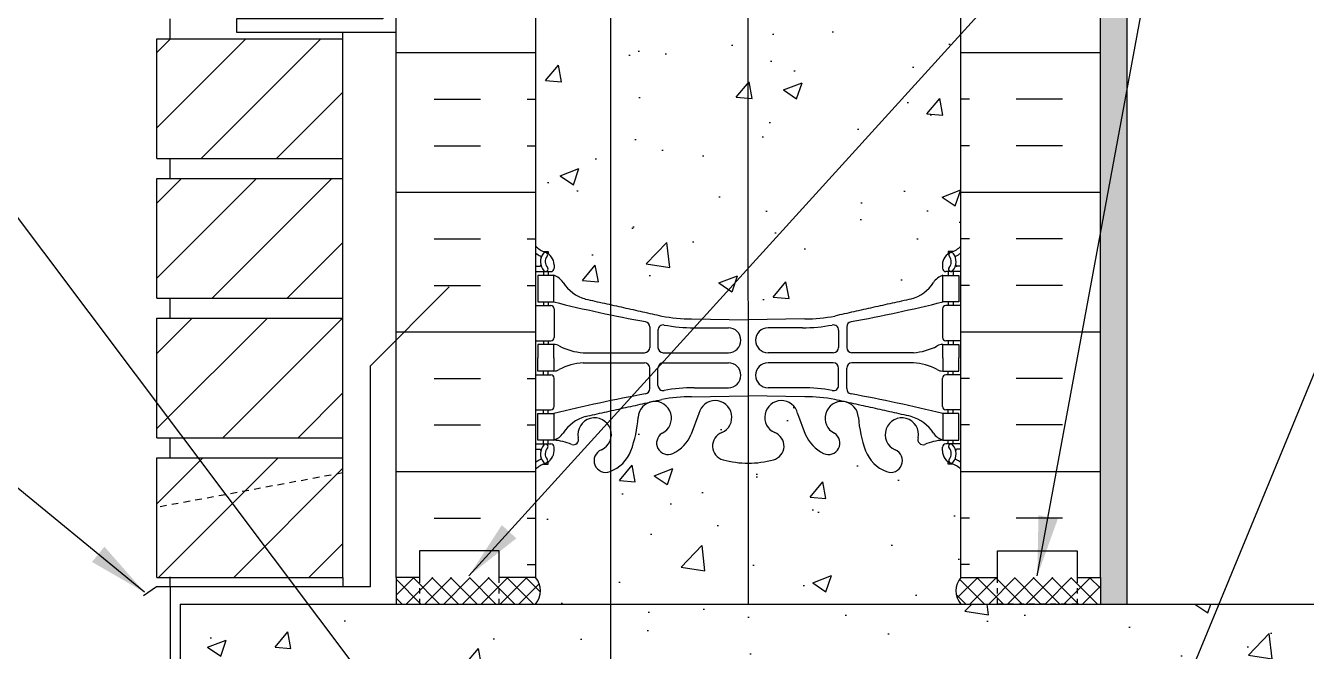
# Model space of a CAD drawing. Header units: inches. Extents: x 7.4 to 66.6, y -13.8 to 45.
# Drawn here: x 27.7 to 51.8, y 15.59 to 27.35 of the extents above; entities that cross this region are included whole.
import ezdxf

# ---------------------------------------------------------------- set-up
doc = ezdxf.new("R2010")
doc.units = ezdxf.units.IN
doc.header["$LTSCALE"] = 0.5
doc.header["$MEASUREMENT"] = 0
doc.linetypes.add('DASHED2', pattern=[0.375, 0.25, -0.125])
for name, color, linetype in [('HATCH', 12, 'Continuous'), ('LINE18', 9, 'Continuous'), ('line25', 2, 'Continuous'), ('LINE3', 3, 'Continuous'), ('LINE50', 5, 'Continuous'), ('LINE9', 9, 'Continuous'), ('TEXT', 4, 'Continuous'), ('Web_Edge', 9, 'Continuous')]:
    doc.layers.add(name, color=color, linetype=linetype)
doc.styles.add('DIM', font='romans.shx', dxfattribs={"width": 0.7})
doc.dimstyles.new('ext_12', dxfattribs={"dimscale": 12, "dimtxt": 0.09375, "dimasz": 0.09375, "dimexe": 0.09375, "dimexo": 0.0625, "dimgap": 0.0625, "dimtad": 1, "dimdec": 1, "dimzin": 3, "dimdsep": 46, "dimlunit": 4, "dimtxsty": 'DIM', "dimcen": 0.09, "dimdle": 0.09375, "dimclrt": 4, "dimadec": 0, "dimazin": 0, "dimtfac": 1, "dimtdec": 1, "dimtmove": 2, "dimatfit": 3, "dimfxl": 1, "dimfrac": 2, "dimtolj": 1, "dimtzin": 0, "dimarcsym": 0})

msp = doc.modelspace()

# ---------------------------------------------------------------- hatches: boundary and pattern name
at = {"layer": 'HATCH'}
h = msp.add_hatch(dxfattribs=at)
h.set_pattern_fill('AR-CONC', color=256, scale=0.5)
edge = h.paths.add_edge_path()
edge.add_line((41.283, 43.979), (40.3, 43.979))
edge.add_line((40.3, 43.979), (39.3, 44.979))
edge.add_line((39.3, 44.979), (39.3, 42.979))
edge.add_line((39.3, 42.979), (38.3, 43.979))
edge.add_line((38.3, 43.979), (37.3, 43.979))
edge.add_line((37.3, 43.979), (37.3, 41.206))
edge.add_arc((37.646, 41.567), 0.5, 226.2109, 246.4218)
edge.add_line((37.446, 41.108), (37.536, 41.108))
edge.add_line((37.536, 41.108), (37.536, 41.067))
edge.add_arc((37.396, 40.859), 0.25, 0, 55.9442, ccw=False)
edge.add_line((37.646, 40.859), (37.646, 40.792))
edge.add_arc((37.584, 40.792), 0.0625, -90, 0, ccw=False)
edge.add_line((37.584, 40.729), (37.536, 40.729))
edge.add_line((37.536, 40.729), (37.536, 40.659))
edge.add_line((37.536, 40.659), (37.641, 40.659))
edge.add_arc((37.519, 40.317), 0.364, 34.9775, 70.3387, ccw=False)
edge.add_arc((38.442, 40.928), 0.743, 212.7919, 253.8107)
edge.add_spline(control_points=[(38.235, 40.214), (39.672, 39.894)], knot_values=[0, 0, 1, 1], degree=1, periodic=0)
edge.add_arc((40.229, 42.825), 2.984, 259.2546, 270.0995)
edge.add_line((40.234, 39.841), (41.285, 39.826))
edge.add_line((41.285, 39.826), (41.283, 43.979))
edge = h.paths.add_edge_path()
edge.add_line((45.3, 43.979), (41.283, 43.979))
edge.add_line((41.283, 43.979), (41.285, 39.826))
edge.add_line((41.285, 39.826), (41.3, 39.825))
edge.add_line((41.3, 39.825), (42.367, 39.841))
edge.add_arc((42.372, 42.825), 2.984, 269.9005, 280.7454)
edge.add_spline(control_points=[(42.928, 39.894), (44.366, 40.214)], knot_values=[0, 0, 1, 1], degree=1, periodic=0)
edge.add_arc((44.159, 40.928), 0.743, 286.1893, 327.2081)
edge.add_arc((45.082, 40.317), 0.364, 109.6613, 145.0225, ccw=False)
edge.add_line((44.959, 40.659), (45.064, 40.659))
edge.add_line((45.064, 40.659), (45.064, 40.729))
edge.add_line((45.064, 40.729), (45.017, 40.729))
edge.add_arc((45.017, 40.792), 0.0625, 180, 270, ccw=False)
edge.add_line((44.954, 40.792), (44.954, 40.859))
edge.add_arc((45.204, 40.859), 0.25, 124.0558, 180, ccw=False)
edge.add_line((45.064, 41.067), (45.064, 41.108))
edge.add_line((45.064, 41.108), (45.154, 41.108))
edge.add_arc((44.954, 41.567), 0.5, 293.5782, 313.7891)
edge.add_line((45.3, 41.206), (45.3, 43.979))
h.paths.add_polyline_path([(41.287, 37.129, -0.066514), (40.826, 37.191, -0.734872), (40.803, 37.702, 1.612474), (40.372, 38.062), (40.229, 37.675, -0.173075), (39.883, 37.308, -0.940793), (39.679, 37.691, 1.753171), (39.229, 37.988, -0.068226), (39.093, 37.36, -0.21345), (38.701, 36.971, -1), (38.537, 37.379, 2.087231), (38.103, 37.604, -0.669601), (37.971, 37.484, 0.085348), (37.641, 37.559), (37.536, 37.559), (37.536, 37.489), (37.584, 37.489, -0.414214), (37.646, 37.427), (37.646, 37.359, -0.249069), (37.536, 37.152), (37.536, 37.111), (37.446, 37.111, 0.088416), (37.3, 37.013), (37.3, 34.979), (37.3, 32.944, 0.088416), (37.446, 32.847), (37.536, 32.847), (37.536, 32.805, -0.249069), (37.646, 32.598), (37.646, 32.531, -0.414214), (37.584, 32.468), (37.536, 32.468), (37.536, 32.398), (37.641, 32.398, 0.085348), (37.971, 32.474, -0.669601), (38.103, 32.354, 0.931475), (38.706, 32.187), (38.706, 32.396, 0.20642), (38.537, 32.578, -1), (38.701, 32.987, -0.21345), (39.093, 32.598, -0.068226), (39.229, 31.97, 0.021613), (39.231, 31.943), (39.852, 31.943, 0.322969), (39.679, 32.266, -0.940793), (39.883, 32.65, -0.173075), (40.229, 32.283), (40.354, 31.943), (40.742, 31.943), (40.989, 31.948, 0.315077), (40.803, 32.256, -0.734872), (40.826, 32.767, -0.066822), (41.289, 32.829)])
h.paths.add_polyline_path([(45.3, 34.979), (45.3, 37.013, 0.088416), (45.154, 37.111), (45.064, 37.111), (45.064, 37.152, -0.249069), (44.954, 37.359), (44.954, 37.427, -0.414214), (45.017, 37.489), (45.064, 37.489), (45.064, 37.559), (44.959, 37.559, 0.085348), (44.63, 37.484, -0.669601), (44.497, 37.604, 2.087231), (44.063, 37.379, -1), (43.9, 36.971, -0.21345), (43.508, 37.36, -0.068226), (43.372, 37.988, 1.753171), (42.921, 37.691, -0.940793), (42.718, 37.308, -0.173075), (42.372, 37.675), (42.229, 38.062, 1.612474), (41.798, 37.702, -0.734872), (41.774, 37.191, -0.068475), (41.3, 37.129, -0.001953), (41.287, 37.129), (41.289, 32.829, -0.070129), (41.774, 32.767, -0.734872), (41.798, 32.256, 0.303764), (41.611, 31.961), (41.737, 31.964, -1.013465), (42.112, 31.969, -0.986714), (41.737, 31.964), (41.611, 31.961, 0.87844), (42.229, 31.896), (42.372, 32.283, -0.173075), (42.718, 32.65, -0.940793), (42.921, 32.266, 1.753171), (43.372, 31.97, -0.068226), (43.508, 32.598, -0.21345), (43.9, 32.987, -1), (44.063, 32.578, 2.087231), (44.497, 32.354, -0.669601), (44.63, 32.474, 0.085348), (44.959, 32.398), (45.064, 32.398), (45.064, 32.468), (45.017, 32.468, -0.414214), (44.954, 32.531), (44.954, 32.598, -0.249069), (45.064, 32.805), (45.064, 32.847), (45.154, 32.847, 0.088416), (45.3, 32.944)])
edge = h.paths.add_edge_path()
edge.add_spline(control_points=[(38.706, 29.849), (38.235, 29.744)], knot_values=[0, 0, 0.327912, 0.327912], degree=1, periodic=0)
edge.add_arc((38.442, 29.03), 0.743, 106.1893, 147.2081)
edge.add_arc((37.519, 29.641), 0.364, 289.6613, 325.0225, ccw=False)
edge.add_line((37.641, 29.298), (37.536, 29.298))
edge.add_line((37.536, 29.298), (37.536, 29.228))
edge.add_line((37.536, 29.228), (37.584, 29.228))
edge.add_arc((37.584, 29.166), 0.0625, 0, 90, ccw=False)
edge.add_line((37.646, 29.166), (37.646, 29.098))
edge.add_arc((37.396, 29.098), 0.25, 304.0558, 360, ccw=False)
edge.add_line((37.536, 28.891), (37.536, 28.849))
edge.add_line((37.536, 28.849), (37.446, 28.849))
edge.add_arc((37.646, 28.391), 0.5, 113.5782, 133.7891)
edge.add_line((37.3, 28.752), (37.3, 23.206))
edge.add_arc((37.646, 23.567), 0.5, 226.2109, 246.4218)
edge.add_line((37.446, 23.108), (37.536, 23.108))
edge.add_line((37.536, 23.108), (37.536, 23.067))
edge.add_arc((37.396, 22.859), 0.25, 0, 55.9442, ccw=False)
edge.add_line((37.646, 22.859), (37.646, 22.792))
edge.add_arc((37.584, 22.792), 0.0625, -90, 0, ccw=False)
edge.add_line((37.584, 22.729), (37.536, 22.729))
edge.add_line((37.536, 22.729), (37.536, 22.659))
edge.add_line((37.536, 22.659), (37.641, 22.659))
edge.add_arc((37.519, 22.317), 0.364, 34.9775, 70.3387, ccw=False)
edge.add_arc((38.442, 22.928), 0.743, 212.7919, 253.8107)
edge.add_spline(control_points=[(38.235, 22.214), (38.706, 22.109)], knot_values=[0, 0, 0.327912, 0.327912], degree=1, periodic=0)
edge.add_line((38.706, 22.109), (38.706, 29.849))
edge = h.paths.add_edge_path()
edge.add_line((41.29, 30.132), (40.234, 30.116))
edge.add_arc((40.229, 27.133), 2.984, 89.9005, 100.7454)
edge.add_spline(control_points=[(39.672, 30.064), (38.706, 29.849)], knot_values=[0.327912, 0.327912, 1, 1], degree=1, periodic=0)
edge.add_line((38.706, 29.849), (38.706, 22.109))
edge.add_spline(control_points=[(38.706, 22.109), (39.672, 21.894)], knot_values=[0.327912, 0.327912, 1, 1], degree=1, periodic=0)
edge.add_arc((40.229, 24.825), 2.984, 259.2546, 270.0995)
edge.add_line((40.234, 21.841), (41.294, 21.826))
edge.add_line((41.294, 21.826), (41.29, 30.132))
edge = h.paths.add_edge_path()
edge.add_arc((44.954, 28.391), 0.5, 46.2109, 66.4218)
edge.add_line((45.154, 28.849), (45.064, 28.849))
edge.add_line((45.064, 28.849), (45.064, 28.891))
edge.add_arc((45.204, 29.098), 0.25, 180, 235.9442, ccw=False)
edge.add_line((44.954, 29.098), (44.954, 29.166))
edge.add_arc((45.017, 29.166), 0.0625, 90, 180, ccw=False)
edge.add_line((45.017, 29.228), (45.064, 29.228))
edge.add_line((45.064, 29.228), (45.064, 29.298))
edge.add_line((45.064, 29.298), (44.959, 29.298))
edge.add_arc((45.082, 29.641), 0.364, 214.9775, 250.3387, ccw=False)
edge.add_arc((44.159, 29.03), 0.743, 32.7919, 73.8107)
edge.add_spline(control_points=[(44.366, 29.744), (42.928, 30.064)], knot_values=[0, 0, 1, 1], degree=1, periodic=0)
edge.add_arc((42.372, 27.133), 2.984, 79.2546, 90.0995)
edge.add_line((42.367, 30.116), (41.3, 30.132))
edge.add_line((41.3, 30.132), (41.29, 30.132))
edge.add_line((41.29, 30.132), (41.294, 21.826))
edge.add_line((41.294, 21.826), (41.3, 21.825))
edge.add_line((41.3, 21.825), (42.367, 21.841))
edge.add_arc((42.372, 24.825), 2.984, 269.9005, 280.7454)
edge.add_spline(control_points=[(42.928, 21.894), (44.366, 22.214)], knot_values=[0, 0, 1, 1], degree=1, periodic=0)
edge.add_arc((44.159, 22.928), 0.743, 286.1893, 327.2081)
edge.add_arc((45.082, 22.317), 0.364, 109.6613, 145.0225, ccw=False)
edge.add_line((44.959, 22.659), (45.064, 22.659))
edge.add_line((45.064, 22.659), (45.064, 22.729))
edge.add_line((45.064, 22.729), (45.017, 22.729))
edge.add_arc((45.017, 22.792), 0.0625, 180, 270, ccw=False)
edge.add_line((44.954, 22.792), (44.954, 22.859))
edge.add_arc((45.204, 22.859), 0.25, 124.0558, 180, ccw=False)
edge.add_line((45.064, 23.067), (45.064, 23.108))
edge.add_line((45.064, 23.108), (45.154, 23.108))
edge.add_arc((44.954, 23.567), 0.5, 293.5782, 313.7891)
edge.add_line((45.3, 23.206), (45.3, 28.752))
h.paths.add_polyline_path([(41.296, 19.129, -0.067806), (40.826, 19.191, -0.734872), (40.803, 19.702, 1.612474), (40.372, 20.062), (40.229, 19.675, -0.173075), (39.883, 19.308, -0.940793), (39.679, 19.691, 1.753171), (39.229, 19.988, -0.068226), (39.093, 19.36, -0.211184), (38.706, 18.973), (38.706, 16.479), (41.297, 16.479)])
h.paths.add_polyline_path([(38.706, 18.973, -1.013585), (38.537, 19.379, 0.20642), (38.706, 19.561), (38.706, 19.771, 0.931475), (38.103, 19.604, -0.669601), (37.971, 19.484, 0.085348), (37.641, 19.559), (37.536, 19.559), (37.536, 19.489), (37.584, 19.489, -0.414214), (37.646, 19.427), (37.646, 19.359, -0.249069), (37.536, 19.152), (37.536, 19.111), (37.446, 19.111, 0.088416), (37.3, 19.013), (37.3, 16.979, -0.356373), (37.3, 16.479), (38.706, 16.479)])
h.paths.add_polyline_path([(45.3, 19.013, 0.088416), (45.154, 19.111), (45.064, 19.111), (45.064, 19.152, -0.249069), (44.954, 19.359), (44.954, 19.427, -0.414214), (45.017, 19.489), (45.064, 19.489), (45.064, 19.559), (44.959, 19.559, 0.085348), (44.63, 19.484, -0.669601), (44.497, 19.604, 2.087231), (44.063, 19.379, -1), (43.9, 18.971, -0.21345), (43.508, 19.36, -0.068226), (43.372, 19.988, 1.753171), (42.921, 19.691, -0.940793), (42.718, 19.308, -0.173075), (42.372, 19.675), (42.229, 20.062, 1.612474), (41.798, 19.702, -0.734872), (41.774, 19.191, -0.069145), (41.296, 19.129), (41.297, 16.479), (45.3, 16.479, -0.36997), (45.3, 16.979)])
h = msp.add_hatch(dxfattribs=at)
h.set_pattern_fill('AR-SAND', color=256, scale=0.25, style=0)
h.set_pattern_definition([(37.5, (-67.15863, -12.29734), (-0.0157483, 0.481706), [0, -0.38, 0, -0.425, 0, -0.40625]), (7.5, (-67.1586, -12.29734), (0.4424442, 0.7055365), [0, -0.205, 0, -0.3425, 0, -0.13125]), (327.5, (-67.46613, -12.29734), (0.7785355, 0.0014148), [0, -0.125, 0, -0.45, 0, -0.5875]), (317.5, (-67.4661, -12.29734), (0.7515317, 0.219419), [0, -0.0625, 0, -0.295, 0, -0.3375])])
h.paths.add_polyline_path([(48.425, 43.979), (47.925, 43.979), (47.925, 34.979), (47.925, 16.979), (47.925, 16.479), (48.425, 16.479)])
h = msp.add_hatch(dxfattribs=at)
h.set_pattern_fill('INSUL', color=256, scale=7, style=0)
h.set_pattern_definition([(7e-15, (-2888.8613, -380.0307), (0, 2.625), []), (7e-15, (-2888.8613, -379.1557), (0, 2.625), [0.875, -0.875]), (7e-15, (-2888.8613, -378.2807), (0, 2.625), [0.875, -0.875])])
h.paths.add_polyline_path([(34.675, 16.979), (35.113, 16.979), (35.113, 17.479), (36.613, 17.479), (36.613, 16.979), (37.3, 16.979), (37.3, 34.979), (36.613, 34.979), (36.613, 35.479), (35.113, 35.479), (35.113, 34.979), (34.675, 34.979)])
h = msp.add_hatch(dxfattribs=at)
h.set_pattern_fill('INSUL', color=256, scale=7, style=0)
h.set_pattern_definition([(180, (2971.462, -380.0307), (0, 2.625), []), (180, (2971.462, -379.1557), (0, 2.625), [0.875, -0.875]), (180, (2971.462, -378.2807), (0, 2.625), [0.875, -0.875])])
h.paths.add_polyline_path([(47.925, 16.979), (47.488, 16.979), (47.488, 17.479), (45.988, 17.479), (45.988, 16.979), (45.3, 16.979), (45.3, 34.979), (45.988, 34.979), (45.988, 35.479), (47.488, 35.479), (47.488, 34.979), (47.925, 34.979)])
h = msp.add_hatch(dxfattribs=at)
h.set_pattern_fill('ANSI37', color=256, scale=2, style=0)
h.paths.add_polyline_path([(36.613, 16.979), (35.113, 16.979), (35.113, 16.479), (36.613, 16.479)])
h.paths.add_polyline_path([(37.3, 16.979), (36.613, 16.979), (36.613, 16.479), (37.3, 16.479, 0.356373)])
h.paths.add_polyline_path([(35.113, 16.979), (34.675, 16.979), (34.675, 16.479), (35.113, 16.479)])
h.paths.add_polyline_path([(45.988, 16.979), (45.3, 16.979, 0.36997), (45.3, 16.479), (45.988, 16.479)])
h.paths.add_polyline_path([(47.488, 16.979), (45.988, 16.979), (45.988, 16.479), (47.488, 16.479)])
h.paths.add_polyline_path([(47.925, 16.979), (47.488, 16.979), (47.488, 16.479), (47.925, 16.479)])
h = msp.add_hatch(dxfattribs=at)
h.set_pattern_fill('AR-CONC', color=256, scale=0.5, style=0)
h.paths.add_polyline_path([(62.481, 16.479), (30.613, 16.479), (30.613, -7.521), (38.613, -7.521), (50.737, 13.479), (62.481, 13.479)])

# ---------------------------------------------------------------- linework, layer by layer
for p, q in [((30.175, 26.848), (30.432, 27.104)), ((30.175, 25.433), (31.846, 27.104)), ((31.01, 24.854), (33.26, 27.104)), ((32.424, 24.854), (33.675, 26.105)), ((30.175, 24.019), (30.635, 24.479)), ((30.175, 22.605), (32.049, 24.479)), ((31.213, 22.229), (33.463, 24.479)), ((32.628, 22.229), (33.675, 23.277)), ((30.175, 21.191), (30.838, 21.854)), ((30.175, 19.777), (32.253, 21.854)), ((31.417, 19.604), (33.667, 21.854)), ((32.831, 19.604), (33.675, 20.448)), ((30.175, 18.362), (31.042, 19.229)), ((30.206, 16.979), (32.456, 19.229)), ((31.62, 16.979), (33.675, 19.034)), ((33.034, 16.979), (33.675, 17.62)), ((34.675, 16.979), (34.675, 16.479))]:
    msp.add_line(p, q, dxfattribs=at)
for centre, radius, start, end in [((36.994, 16.729), 0.395, 320.7706, 39.2294), ((45.592, 16.729), 0.384, 139.394, 220.606)]:
    msp.add_arc(centre, radius, start, end, dxfattribs=at)
at = {"layer": 'LINE18'}
msp.add_line((33.675, 16.979), (33.675, 16.808), dxfattribs=at)
at = {"layer": 'line25'}
for p, q in [((37.3, 34.979), (37.3, 16.979)), ((45.3, 16.979), (45.3, 34.979)), ((30.425, 27.104), (30.425, 27.479)), ((33.675, 27.104), (33.675, 27.229)), ((30.175, 27.104), (33.675, 27.104)), ((30.175, 24.854), (30.175, 27.104)), ((33.675, 16.979), (33.675, 27.104)), ((30.175, 24.854), (33.675, 24.854)), ((30.425, 24.479), (30.425, 24.854)), ((30.175, 24.479), (33.675, 24.479)), ((30.175, 22.229), (30.175, 24.479)), ((30.175, 22.229), (33.675, 22.229)), ((30.425, 21.854), (30.425, 22.229)), ((30.175, 21.854), (33.675, 21.854)), ((30.175, 19.604), (30.175, 21.854)), ((30.175, 19.604), (33.675, 19.604)), ((30.425, 19.229), (30.425, 19.604)), ((30.175, 16.979), (30.175, 19.229)), ((30.175, 19.229), (33.675, 19.229)), ((30.175, 16.979), (33.675, 16.979)), ((30.425, 16.808), (30.425, 16.988))]:
    msp.add_line(p, q, dxfattribs=at)
at = {"layer": 'LINE3'}
for p, q in [((41.283, 43.979), (41.297, 16.479)), ((38.706, 36.479), (38.706, 0.115))]:
    msp.add_line(p, q, dxfattribs=at)
at = {"layer": 'LINE50'}
for p, q in [((34.675, 16.979), (34.675, 34.979)), ((47.925, 16.979), (47.925, 34.979)), ((30.613, 16.479), (30.613, -7.521)), ((30.613, 16.479), (62.481, 16.479))]:
    msp.add_line(p, q, dxfattribs=at)
for points in [[(37.3, 16.979), (36.613, 16.979), (36.613, 17.479), (35.113, 17.479), (35.113, 16.979), (34.675, 16.979)], [(45.3, 16.979), (45.988, 16.979), (45.988, 17.479), (47.488, 17.479), (47.488, 16.979), (47.925, 16.979)]]:
    msp.add_lwpolyline(points, dxfattribs=at)
at = {"layer": 'LINE9'}
for p, q in [((48.425, 43.979), (48.425, 16.479)), ((47.925, 16.979), (47.925, 16.479)), ((30.425, 16.808), (30.425, 4.479))]:
    msp.add_line(p, q, dxfattribs=at)
at = {"layer": 'LINE9', "linetype": 'DASHED2'}
msp.add_line((33.675, 18.944), (30.175, 18.297), dxfattribs=at)
at = {"layer": 'LINE9'}
msp.add_lwpolyline([(31.675, 27.229), (34.675, 27.229), (34.675, 30.104), (34.425, 30.104), (34.425, 27.479), (31.675, 27.479)], close=True, dxfattribs=at)
msp.add_lwpolyline([(29.925, 16.641), (30.168, 16.808), (34.192, 16.808), (34.192, 20.958), (35.675, 22.441)], dxfattribs=at)
at = {"layer": 'LINE9', "linetype": 'DASHED2', "ltscale": 0.15}
for points in [[(35.113, 16.979), (35.113, 16.979), (35.113, 16.479), (36.613, 16.479), (36.613, 16.979), (36.613, 16.979)], [(47.488, 16.979), (47.488, 16.979), (47.488, 16.479), (45.988, 16.479), (45.988, 16.979), (45.988, 16.979)]]:
    msp.add_lwpolyline(points, dxfattribs=at)
at = {"layer": 'Web_Edge'}
for p, q in [((37.446, 23.108), (37.536, 23.108)), ((37.536, 23.108), (37.536, 23.067)), ((45.154, 23.108), (45.064, 23.108)), ((45.064, 23.108), (45.064, 23.067)), ((37.3, 22.829), (37.378, 22.829)), ((37.3, 22.729), (37.584, 22.729)), ((37.446, 22.729), (37.446, 22.659)), ((37.536, 22.729), (37.536, 22.659)), ((37.646, 22.859), (37.646, 22.792)), ((44.954, 22.859), (44.954, 22.792)), ((45.3, 22.729), (45.017, 22.729)), ((45.064, 22.729), (45.064, 22.659)), ((45.154, 22.729), (45.154, 22.659)), ((45.3, 22.829), (45.222, 22.829)), ((37.3, 22.089), (37.584, 22.089)), ((37.446, 22.159), (37.446, 22.089)), ((37.536, 22.159), (37.536, 22.089)), ((37.646, 22.027), (37.646, 21.492)), ((44.954, 22.027), (44.954, 21.492)), ((45.3, 22.089), (45.017, 22.089)), ((45.064, 22.159), (45.064, 22.089)), ((45.154, 22.159), (45.154, 22.089)), ((39.448, 21.689), (39.448, 21.305)), ((40.234, 21.841), (41.3, 21.825)), ((42.367, 21.841), (41.3, 21.825)), ((43.152, 21.689), (43.152, 21.305)), ((39.601, 21.627), (39.601, 21.305)), ((40.281, 21.673), (40.928, 21.673)), ((42.32, 21.673), (41.673, 21.673)), ((43, 21.627), (43, 21.305)), ((37.3, 21.429), (37.584, 21.429)), ((37.446, 21.429), (37.446, 21.359)), ((37.536, 21.429), (37.536, 21.359)), ((38.194, 21.204), (39.348, 21.205)), ((39.701, 21.205), (40.928, 21.205)), ((42.9, 21.205), (41.673, 21.205)), ((44.407, 21.204), (43.252, 21.205)), ((45.3, 21.429), (45.017, 21.429)), ((45.064, 21.429), (45.064, 21.359)), ((45.154, 21.429), (45.154, 21.359)), ((38.194, 21.015), (39.348, 21.014)), ((39.701, 21.014), (40.928, 21.014)), ((42.9, 21.014), (41.673, 21.014)), ((44.407, 21.015), (43.252, 21.014)), ((37.3, 20.789), (37.584, 20.789)), ((37.446, 20.789), (37.446, 20.859)), ((37.536, 20.789), (37.536, 20.859)), ((37.646, 20.192), (37.646, 20.727)), ((39.448, 20.529), (39.448, 20.914)), ((39.601, 20.591), (39.601, 20.914)), ((43, 20.591), (43, 20.914)), ((43.152, 20.529), (43.152, 20.914)), ((44.954, 20.192), (44.954, 20.727)), ((45.3, 20.789), (45.017, 20.789)), ((45.064, 20.789), (45.064, 20.859)), ((45.154, 20.789), (45.154, 20.859)), ((40.281, 20.545), (40.928, 20.545)), ((42.32, 20.545), (41.673, 20.545)), ((40.234, 20.378), (41.3, 20.393)), ((42.367, 20.378), (41.3, 20.393)), ((37.3, 20.129), (37.584, 20.129)), ((37.446, 20.059), (37.446, 20.129)), ((37.536, 20.059), (37.536, 20.129)), ((40.372, 20.062), (40.229, 19.675)), ((42.229, 20.062), (42.372, 19.675)), ((45.3, 20.129), (45.017, 20.129)), ((45.064, 20.059), (45.064, 20.129)), ((45.154, 20.059), (45.154, 20.129)), ((37.446, 19.489), (37.446, 19.559)), ((37.536, 19.489), (37.536, 19.559)), ((45.064, 19.489), (45.064, 19.559)), ((45.154, 19.489), (45.154, 19.559)), ((37.3, 19.489), (37.584, 19.489)), ((37.3, 19.389), (37.378, 19.389)), ((37.646, 19.359), (37.646, 19.427)), ((44.954, 19.359), (44.954, 19.427)), ((45.3, 19.489), (45.017, 19.489)), ((45.3, 19.389), (45.222, 19.389)), ((37.446, 19.111), (37.536, 19.111)), ((37.536, 19.111), (37.536, 19.152)), ((45.064, 19.111), (45.064, 19.152)), ((45.154, 19.111), (45.064, 19.111))]:
    msp.add_line(p, q, dxfattribs=at)
for points in [[(37.341, 22.159), (37.641, 22.159), (37.641, 22.659), (37.341, 22.659)], [(45.259, 22.159), (44.959, 22.159), (44.959, 22.659), (45.259, 22.659)], [(37.341, 20.059), (37.641, 20.059), (37.641, 19.559), (37.341, 19.559)], [(45.259, 20.059), (44.959, 20.059), (44.959, 19.559), (45.259, 19.559)]]:
    msp.add_lwpolyline(points, close=True, dxfattribs=at)
for points in [[(37.641, 21.109), (37.641, 21.359), (37.341, 21.359), (37.341, 21.109)], [(44.959, 21.109), (44.959, 21.359), (45.259, 21.359), (45.259, 21.109)], [(37.641, 21.109), (37.641, 20.859), (37.341, 20.859), (37.341, 21.109)], [(44.959, 21.109), (44.959, 20.859), (45.259, 20.859), (45.259, 21.109)]]:
    msp.add_lwpolyline(points, dxfattribs=at)
for centre, radius, start, end in [((37.646, 23.567), 0.5, 226.2109, 250.5288), ((44.954, 23.567), 0.5, 289.4712, 313.7891), ((37.646, 23.567), 0.6, 234.7832, 245.0748), ((37.64, 22.914), 0.25, 140.1145, 222.4609), ((37.384, 23.003), 0.021, 343.464, 63.9957), ((37.482, 23.045), 0.045, 321.448, 139.1879), ((37.396, 22.859), 0.25, 0, 70.5288), ((37.64, 22.914), 0.16, 140.0001, 222.4609), ((45.204, 22.859), 0.25, 109.4712, 180), ((45.118, 23.045), 0.045, 40.8121, 218.552), ((44.961, 22.914), 0.16, 317.5391, 39.9999), ((44.961, 22.914), 0.25, 317.5391, 39.8855), ((45.216, 23.003), 0.021, 116.0043, 196.536), ((44.954, 23.567), 0.6, 294.9252, 305.2168), ((37.378, 22.849), 0.0196, 269.4032, 15.4901), ((37.489, 22.776), 0.045, 222.4609, 42.4609), ((37.584, 22.792), 0.0625, 270, 0), ((37.519, 22.317), 0.364, 34.9775, 70.3387), ((45.082, 22.317), 0.364, 109.6613, 145.0225), ((45.017, 22.792), 0.0625, 180, 270), ((45.112, 22.776), 0.045, 137.5391, 317.5391), ((45.222, 22.849), 0.0196, 164.5099, 270.5968), ((38.442, 22.928), 0.743, 212.7919, 253.8107), ((44.159, 22.928), 0.743, 286.1893, 327.2081), ((37.584, 22.027), 0.0625, 0, 90), ((44.45, 49.58), 28.253, 256.0552, 259.6343), ((38.151, 49.58), 28.253, 280.3657, 283.9448), ((45.017, 22.027), 0.0625, 90, 180), ((39.348, 21.689), 0.1, 360, 79.6343), ((39.701, 21.627), 0.1, 79.2546, 180), ((40.229, 24.825), 2.984, 259.2546, 270.0995), ((40.276, 24.657), 2.984, 259.2546, 270.0995), ((42.325, 24.657), 2.984, 269.9005, 280.7454), ((42.372, 24.825), 2.984, 269.9005, 280.7454), ((42.9, 21.627), 0.1, 0, 100.7454), ((43.252, 21.689), 0.1, 100.3657, 180), ((37.584, 21.492), 0.0625, 270, 0), ((40.928, 21.439), 0.234, 270, 90), ((41.673, 21.439), 0.234, 90, 270), ((45.017, 21.492), 0.0625, 180, 270), ((37.637, 21.141), 0.219, 60.4937, 88.92), ((38.279, 22.361), 1.16, 242.5844, 265.8032), ((39.348, 21.305), 0.1, 270.0388, 360), ((39.701, 21.305), 0.1, 180, 270), ((42.9, 21.305), 0.1, 270, 0), ((43.252, 21.305), 0.1, 180, 269.9612), ((44.322, 22.361), 1.16, 274.1968, 297.4156), ((44.963, 21.141), 0.219, 91.08, 119.5063), ((38.279, 19.858), 1.16, 94.1968, 117.4156), ((39.348, 20.914), 0.1, 0, 89.9612), ((39.701, 20.914), 0.1, 90, 180), ((40.928, 20.78), 0.234, 270, 90), ((41.673, 20.78), 0.234, 90, 270), ((42.9, 20.914), 0.1, 0, 90), ((43.252, 20.914), 0.1, 90.0388, 180), ((44.322, 19.858), 1.16, 62.5844, 85.8032), ((37.584, 20.727), 0.0625, 0, 90), ((37.637, 21.078), 0.219, 271.08, 299.5063), ((44.963, 21.078), 0.219, 240.4937, 268.92), ((45.017, 20.727), 0.0625, 90, 180), ((39.348, 20.529), 0.1, 280.3657, 0), ((39.701, 20.591), 0.1, 180, 280.7454), ((40.276, 17.562), 2.984, 89.9005, 100.7454), ((42.325, 17.562), 2.984, 79.2546, 90.0995), ((42.9, 20.591), 0.1, 259.2546, 0), ((43.252, 20.529), 0.1, 180, 259.6343), ((44.45, -7.361), 28.253, 100.3657, 103.9448), ((39.542, 19.973), 0.314, 296.0652, 177.2643), ((40.229, 17.394), 2.984, 89.9005, 100.7454), ((40.677, 19.989), 0.314, 293.8084, 166.5854), ((41.924, 19.989), 0.314, 13.4146, 246.1916), ((42.372, 17.394), 2.984, 79.2546, 90.0995), ((43.059, 19.973), 0.314, 2.7357, 243.9348), ((38.151, -7.361), 28.253, 76.0552, 79.6343), ((37.584, 20.192), 0.0625, 270, 0), ((38.442, 19.291), 0.743, 106.1893, 147.2081), ((44.159, 19.291), 0.743, 32.7919, 73.8107), ((45.017, 20.192), 0.0625, 180, 270), ((38.411, 19.666), 0.314, 293.8084, 191.4114), ((36.871, 20.169), 2.365, 339.9985, 355.6105), ((45.73, 20.169), 2.365, 184.3895, 200.0015), ((44.19, 19.666), 0.314, 348.5886, 246.1916), ((37.519, 19.902), 0.364, 289.6613, 325.0225), ((37.586, 18.564), 0.997, 66.8533, 86.8462), ((38.012, 19.571), 0.0968, 249.5669, 19.8449), ((39.793, 19.506), 0.217, 121.463, 294.4736), ((39.542, 19.976), 0.75, 297.0295, 336.3062), ((40.895, 19.45), 0.268, 109.9662, 255.2108), ((41.706, 19.45), 0.268, 284.7892, 70.0338), ((43.058, 19.976), 0.75, 203.6938, 242.9705), ((42.808, 19.506), 0.217, 245.5264, 58.537), ((44.588, 19.571), 0.0968, 160.1551, 290.4331), ((45.014, 18.564), 0.997, 93.1538, 113.1467), ((45.082, 19.902), 0.364, 214.9775, 250.3387), ((37.378, 19.37), 0.0196, 344.5099, 90.5968), ((37.64, 19.305), 0.25, 137.5391, 219.8855), ((37.489, 19.443), 0.045, 317.5391, 137.5391), ((37.64, 19.305), 0.16, 137.5391, 219.9999), ((37.396, 19.359), 0.25, 289.4712, 360), ((37.584, 19.427), 0.0625, 360, 90), ((38.619, 19.175), 0.22, 111.8037, 291.8037), ((38.462, 19.604), 0.677, 290.6803, 338.8761), ((44.139, 19.604), 0.677, 201.1239, 249.3197), ((43.982, 19.175), 0.22, 248.1963, 68.1963), ((45.017, 19.427), 0.0625, 90, 180), ((45.204, 19.359), 0.25, 180, 250.5288), ((45.112, 19.443), 0.045, 42.4609, 222.4609), ((44.961, 19.305), 0.16, 320.0001, 42.4609), ((44.961, 19.305), 0.25, 320.1145, 42.4609), ((45.222, 19.37), 0.0196, 89.4032, 195.4901), ((37.646, 18.652), 0.6, 114.9252, 125.2168), ((37.646, 18.652), 0.5, 109.4712, 133.7891), ((37.384, 19.215), 0.021, 296.0043, 16.536), ((37.482, 19.174), 0.045, 220.8121, 38.552), ((41.289, 20.883), 1.754, 254.7082, 270.3771), ((41.312, 20.883), 1.754, 269.6229, 285.2918), ((45.118, 19.174), 0.045, 141.448, 319.1879), ((44.954, 18.652), 0.5, 46.2109, 70.5288), ((45.216, 19.215), 0.021, 163.464, 243.9957), ((44.954, 18.652), 0.6, 54.7832, 65.0748)]:
    msp.add_arc(centre, radius, start, end, dxfattribs=at)
for points in [[(38.235, 22.214), (39.672, 21.894)], [(44.366, 22.214), (42.928, 21.894)], [(38.235, 20.005), (39.672, 20.325)], [(44.366, 20.005), (42.928, 20.325)]]:
    msp.add_open_spline(points, degree=1, dxfattribs=at)

# ---------------------------------------------------------------- leaders
at = {"layer": 'TEXT'}
for points in [[(36.044, 17.007), (49.473, 31.786), (50.43, 31.786)], [(46.738, 17.007), (49.473, 31.786), (50.43, 31.786)], [(34.829, 14.075), (26.329, 25.375), (19.643, 25.375)], [(49.085, 13.886), (53.013, 23.399), (54.927, 23.399)], [(29.941, 16.701), (26.329, 19.659), (24.816, 19.659)]]:
    msp.add_leader(points, dimstyle='ext_12', override={"dimgap": 0.0625, "dimtad": 0}, dxfattribs=at)

doc.saveas('drawing.dxf')
